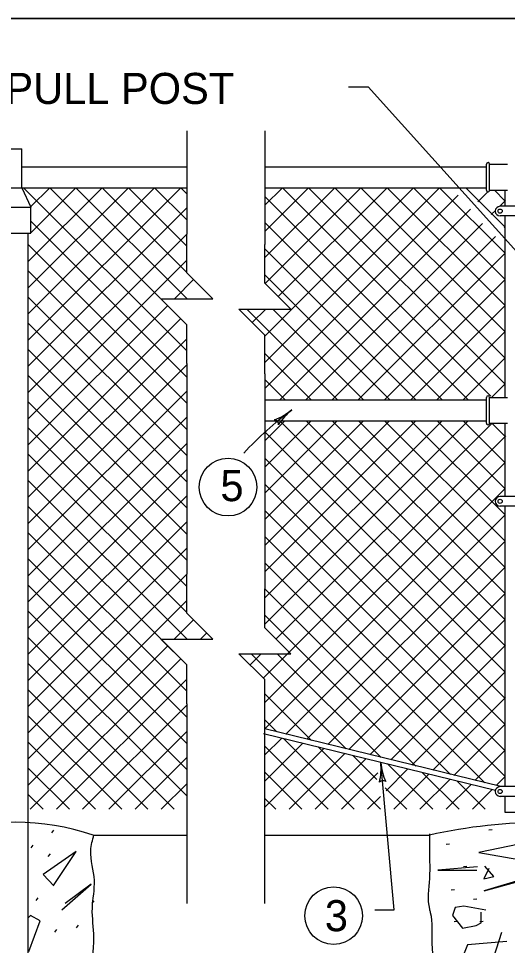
# Model space of a CAD drawing. Extents: x 1007 to 1035.5, y 1000.5 to 1021.5.
# Drawn here: x 1029.26 to 1032.41, y 1015.53 to 1021.5 of the extents above; entities that cross this region are included whole.
import ezdxf

# ---------------------------------------------------------------- set-up
doc = ezdxf.new("R2010")
doc.units = 0
for name, color, linetype in [('Level 1', 7, 'Continuous'), ('Level 10', 7, 'Continuous'), ('Level 11', 7, 'Continuous')]:
    doc.layers.add(name, color=color, linetype=linetype)

msp = doc.modelspace()

# ---------------------------------------------------------------- linework, layer by layer
at = {"layer": 'Level 1'}
for p, q in [((1031.3859, 1021.0603), (1031.5109, 1021.0603)), ((1031.5109, 1021.0603), (1032.6337, 1019.8125)), ((1030.3458, 1020.7777), (1030.3458, 1020.1131)), ((1030.8471, 1020.7777), (1030.8471, 1020.0463)), ((1029.2011, 1020.6609), (1029.2844, 1020.6609)), ((1029.2844, 1020.4109), (1029.2844, 1020.6609)), ((1032.272, 1020.3953), (1032.272, 1020.5621)), ((1032.2928, 1020.3953), (1032.2928, 1020.5621)), ((1032.2928, 1020.562), (1032.4073, 1020.562)), ((1029.2844, 1020.5463), (1030.3458, 1020.5463)), ((1030.8471, 1020.5463), (1032.272, 1020.5463)), ((1009.6235, 1020.4109), (1030.3458, 1020.4109)), ((1029.2844, 1020.4109), (1029.3417, 1020.2859)), ((1029.2961, 1020.4109), (1030.3458, 1019.3613)), ((1029.3261, 1019.9356), (1029.8014, 1020.4109)), ((1029.3261, 1019.7672), (1029.9698, 1020.4109)), ((1029.3261, 1019.5988), (1030.1383, 1020.4109)), ((1029.3261, 1019.4303), (1030.3068, 1020.4109)), ((1029.341, 1020.119), (1029.6329, 1020.4109)), ((1029.3435, 1020.29), (1029.4645, 1020.4109)), ((1029.4645, 1020.4109), (1030.1773, 1019.6981)), ((1029.633, 1020.4109), (1030.3458, 1019.6982)), ((1029.8014, 1020.4109), (1030.3458, 1019.8666)), ((1029.9699, 1020.4109), (1030.3458, 1020.0351)), ((1030.1383, 1020.4109), (1030.3458, 1020.2035)), ((1030.3068, 1020.4109), (1030.3458, 1020.3719)), ((1030.8471, 1019.4558), (1031.8023, 1020.4109)), ((1030.8471, 1019.2873), (1031.9707, 1020.4109)), ((1030.8471, 1020.4109), (1032.272, 1020.4109)), ((1030.8471, 1020.298), (1030.96, 1020.4109)), ((1030.8471, 1020.1296), (1031.1284, 1020.4109)), ((1030.8471, 1019.9611), (1031.2969, 1020.4109)), ((1030.8471, 1019.7927), (1031.4653, 1020.4109)), ((1030.9336, 1019.7108), (1031.6338, 1020.4109)), ((1030.96, 1020.4109), (1032.3011, 1019.0698)), ((1031.1285, 1020.4109), (1032.3913, 1019.1481)), ((1031.2969, 1020.4109), (1032.3932, 1019.3147)), ((1031.4654, 1020.4109), (1032.3918, 1019.4845)), ((1031.6338, 1020.4109), (1032.3903, 1019.6543)), ((1031.8023, 1020.4109), (1032.3921, 1019.8211)), ((1031.9708, 1020.4109), (1032.3923, 1019.9893)), ((1032.1392, 1020.4109), (1032.3901, 1020.16)), ((1032.2173, 1020.3207), (1032.2816, 1020.3849)), ((1032.2928, 1020.3953), (1032.4073, 1020.3953)), ((1032.3232, 1020.3953), (1032.391, 1020.3275)), ((1032.3917, 1020.2918), (1032.3917, 1020.3953)), ((1030.8471, 1019.1189), (1032.0914, 1020.3633)), ((1030.8471, 1020.3554), (1032.1556, 1019.047)), ((1032.3583, 1020.2932), (1032.3948, 1020.3298)), ((1029.1438, 1020.2859), (1029.3417, 1020.2859)), ((1029.3261, 1019.2618), (1030.3458, 1020.2815)), ((1029.3417, 1020.1193), (1029.3417, 1020.2859)), ((1030.9429, 1019.0463), (1032.1703, 1020.2737)), ((1032.3037, 1020.2386), (1032.3285, 1020.2634)), ((1032.7458, 1020.2918), (1032.3603, 1020.2918)), ((1032.7458, 1020.2293), (1032.3603, 1020.2293)), ((1032.3917, 1019.062), (1032.3917, 1020.2293)), ((1029.3453, 1020.1933), (1030.3458, 1019.1928)), ((1030.8471, 1020.187), (1031.9865, 1019.0476)), ((1031.1114, 1019.0463), (1032.2471, 1020.182)), ((1032.3868, 1020.1533), (1032.3934, 1020.1598)), ((1029.1438, 1020.1193), (1029.3417, 1020.1193)), ((1029.3261, 1016.3253), (1029.3261, 1020.1193)), ((1029.3261, 1019.0934), (1030.3458, 1020.1131)), ((1031.2798, 1019.0463), (1032.3313, 1020.0978)), ((1029.3268, 1020.0433), (1030.3458, 1019.0243)), ((1030.8471, 1020.0185), (1031.8193, 1019.0463)), ((1031.4483, 1019.0463), (1032.3887, 1019.9867)), ((1029.3261, 1018.9249), (1030.3458, 1019.9446)), ((1029.3261, 1019.8756), (1030.3458, 1018.8559)), ((1030.8471, 1019.85), (1031.6508, 1019.0463)), ((1030.2684, 1019.6988), (1030.3893, 1019.8197)), ((1031.6168, 1019.0463), (1032.392, 1019.8216)), ((1029.3261, 1019.7072), (1030.3458, 1018.6875)), ((1029.3261, 1018.7565), (1030.2214, 1019.6518)), ((1030.7306, 1019.6297), (1031.3139, 1019.0463)), ((1030.7664, 1019.5436), (1030.8534, 1019.6306)), ((1030.899, 1019.6297), (1031.4823, 1019.0463)), ((1031.7852, 1019.0463), (1032.3921, 1019.6533)), ((1029.3261, 1018.588), (1030.3068, 1019.5687)), ((1029.3261, 1019.5387), (1030.3458, 1018.519)), ((1031.9537, 1019.0463), (1032.3923, 1019.485)), ((1029.3261, 1018.4196), (1030.3458, 1019.4393)), ((1029.3261, 1019.3703), (1030.3458, 1018.3506)), ((1030.8471, 1019.3447), (1031.1454, 1019.0463)), ((1032.1221, 1019.0463), (1032.3925, 1019.3168)), ((1029.3261, 1018.2512), (1030.3458, 1019.2708)), ((1030.3458, 1019.2797), (1030.3458, 1017.9233)), ((1029.3261, 1019.2018), (1030.3458, 1018.1821)), ((1030.8471, 1019.2129), (1030.8471, 1017.8287)), ((1030.8471, 1019.1763), (1030.977, 1019.0463)), ((1032.308, 1019.0638), (1032.3908, 1019.1467)), ((1029.3261, 1018.0827), (1030.3458, 1019.1023)), ((1029.3261, 1019.0333), (1030.3458, 1018.0137)), ((1030.8471, 1019.0463), (1032.272, 1019.0463)), ((1032.272, 1018.8953), (1032.272, 1019.0621)), ((1032.2928, 1018.8953), (1032.2928, 1019.0621)), ((1032.2928, 1019.062), (1032.4073, 1019.062)), ((1029.3261, 1017.9143), (1030.3458, 1018.9339)), ((1030.8471, 1018.782), (1030.976, 1018.9109)), ((1030.8471, 1018.6136), (1031.1444, 1018.9109)), ((1030.8471, 1018.4451), (1031.3129, 1018.9109)), ((1030.8471, 1018.9109), (1032.272, 1018.9109)), ((1030.8471, 1018.2767), (1031.4813, 1018.9109)), ((1030.8471, 1018.1083), (1031.6498, 1018.9109)), ((1030.8471, 1017.9398), (1031.8183, 1018.9109)), ((1030.8471, 1017.7713), (1031.9867, 1018.9109)), ((1030.8471, 1017.6029), (1032.1543, 1018.9102)), ((1030.9208, 1017.5082), (1032.3049, 1018.8923)), ((1030.944, 1018.9109), (1032.3947, 1017.4603)), ((1031.1124, 1018.9109), (1032.3901, 1017.6333)), ((1031.2808, 1018.9109), (1032.3925, 1017.7993)), ((1031.4493, 1018.9109), (1032.3909, 1017.9693)), ((1031.6178, 1018.9109), (1032.3898, 1018.1388)), ((1031.7862, 1018.9109), (1032.3918, 1018.3053)), ((1031.9547, 1018.9109), (1032.3897, 1018.4759)), ((1032.1232, 1018.9109), (1032.3911, 1018.643)), ((1032.2928, 1018.8953), (1032.4073, 1018.8953)), ((1032.3063, 1018.8963), (1032.3895, 1018.813)), ((1032.3917, 1018.4242), (1032.3917, 1018.8953)), ((1029.3261, 1018.8649), (1030.3458, 1017.8453)), ((1030.8471, 1018.8393), (1032.3933, 1017.2932)), ((1030.8368, 1017.2556), (1032.3962, 1018.815)), ((1029.3261, 1017.7458), (1030.3458, 1018.7655)), ((1029.3261, 1018.6964), (1030.3458, 1017.6768)), ((1030.8471, 1018.6709), (1032.3888, 1017.1292)), ((1029.3261, 1017.5773), (1030.3458, 1018.597)), ((1030.8471, 1017.0975), (1032.3926, 1018.643)), ((1029.3261, 1018.528), (1030.3458, 1017.5083)), ((1030.8471, 1018.5025), (1032.3915, 1016.9582)), ((1030.8471, 1016.9291), (1032.391, 1018.473)), ((1029.3261, 1017.4089), (1030.3458, 1018.4286)), ((1032.7458, 1018.4242), (1032.3603, 1018.4242)), ((1029.3261, 1018.3596), (1030.3458, 1017.3399)), ((1032.7458, 1018.3618), (1032.359, 1018.3618)), ((1032.3917, 1016.5567), (1032.3917, 1018.3618)), ((1030.8471, 1018.3341), (1032.3931, 1016.7882)), ((1030.9818, 1016.8954), (1032.3923, 1018.3059)), ((1029.3261, 1017.2404), (1030.3458, 1018.2601)), ((1029.3261, 1018.1911), (1030.3458, 1017.1714)), ((1030.8471, 1018.1656), (1032.3917, 1016.6211)), ((1031.117, 1016.8621), (1032.3923, 1018.1373)), ((1029.3261, 1017.072), (1030.3458, 1018.0917)), ((1029.3261, 1018.0227), (1030.3458, 1017.003)), ((1030.8471, 1017.9972), (1032.252, 1016.5923)), ((1031.2522, 1016.8288), (1032.3917, 1017.9683)), ((1029.3261, 1016.9036), (1030.3458, 1017.9233)), ((1029.3261, 1017.8542), (1030.3458, 1016.8345)), ((1030.8471, 1017.8287), (1032.0415, 1016.6343)), ((1029.3261, 1016.7351), (1030.3458, 1017.7548)), ((1031.3873, 1016.7955), (1032.39, 1017.7983)), ((1029.3261, 1017.6858), (1030.3458, 1016.6661)), ((1030.8471, 1017.6603), (1031.8178, 1016.6894)), ((1030.2674, 1017.508), (1030.3893, 1017.6298)), ((1031.5224, 1016.7622), (1032.3915, 1017.6313)), ((1029.3261, 1017.5173), (1030.3458, 1016.4977)), ((1030.4345, 1017.5067), (1030.4734, 1017.5456)), ((1029.3261, 1016.5667), (1030.2204, 1017.461)), ((1031.6576, 1016.7289), (1032.3934, 1017.4648)), ((1030.7525, 1017.3398), (1030.8242, 1017.4115)), ((1030.7584, 1017.412), (1031.3708, 1016.7996)), ((1030.9269, 1017.412), (1031.5944, 1016.7444)), ((1029.3261, 1017.3488), (1030.2641, 1016.4109)), ((1029.3388, 1016.4109), (1030.3102, 1017.3823)), ((1031.7928, 1016.6956), (1032.3923, 1017.2952)), ((1029.5072, 1016.4109), (1030.3458, 1017.2494)), ((1029.3261, 1017.1804), (1030.0956, 1016.4109)), ((1030.8471, 1017.1549), (1031.1473, 1016.8547)), ((1031.9278, 1016.6623), (1032.3957, 1017.1301)), ((1029.6757, 1016.4109), (1030.3458, 1017.081)), ((1030.3458, 1017.0898), (1030.3458, 1015.8054)), ((1029.3261, 1017.012), (1029.9272, 1016.4109)), ((1030.8471, 1015.8054), (1030.8471, 1016.9953)), ((1030.8471, 1016.9865), (1030.9238, 1016.9098)), ((1032.364, 1016.5567), (1030.8471, 1016.9287)), ((1032.063, 1016.629), (1032.3906, 1016.9566)), ((1029.8441, 1016.4109), (1030.3458, 1016.9125)), ((1032.33, 1016.5328), (1030.839, 1016.8961)), ((1030.8471, 1016.7607), (1030.9558, 1016.8693)), ((1030.9669, 1016.8666), (1031.4227, 1016.4109)), ((1029.3261, 1016.8435), (1029.7588, 1016.4109)), ((1030.8471, 1016.5922), (1031.0911, 1016.8362)), ((1030.8471, 1016.818), (1031.2543, 1016.4109)), ((1030.8471, 1016.4238), (1031.2263, 1016.803)), ((1031.19, 1016.8119), (1031.5911, 1016.4109)), ((1030.0126, 1016.4109), (1030.3458, 1016.7441)), ((1031.0027, 1016.4109), (1031.3616, 1016.7698)), ((1031.4132, 1016.7572), (1031.5677, 1016.6028)), ((1032.1982, 1016.5957), (1032.393, 1016.7905)), ((1031.1712, 1016.4109), (1031.4969, 1016.7367)), ((1031.6798, 1015.763), (1031.5932, 1016.7117)), ((1031.6363, 1016.7025), (1031.928, 1016.4109)), ((1029.3261, 1016.6751), (1029.5903, 1016.4109)), ((1030.8471, 1016.6496), (1031.0858, 1016.4109)), ((1031.3396, 1016.4109), (1031.5746, 1016.6459)), ((1031.6273, 1016.5302), (1031.7675, 1016.6703)), ((1031.6765, 1016.4109), (1031.9028, 1016.6373)), ((1031.8594, 1016.6478), (1032.0964, 1016.4109)), ((1032.3361, 1016.5652), (1032.3904, 1016.6195)), ((1030.181, 1016.4109), (1030.3458, 1016.5757)), ((1031.8449, 1016.4109), (1032.0381, 1016.6041)), ((1032.0139, 1016.4114), (1032.1734, 1016.5709)), ((1032.0826, 1016.5932), (1032.2649, 1016.4109)), ((1032.2629, 1016.5814), (1032.2451, 1016.5993)), ((1029.3261, 1016.5066), (1029.4218, 1016.4109)), ((1031.6216, 1016.5488), (1031.7596, 1016.4109)), ((1032.1818, 1016.4109), (1032.3067, 1016.5358)), ((1032.7458, 1016.5567), (1032.3603, 1016.5567)), ((1030.8471, 1016.4811), (1030.9173, 1016.4109)), ((1031.5081, 1016.4109), (1031.5904, 1016.4933)), ((1032.7458, 1016.4943), (1032.3603, 1016.4943)), ((1032.3917, 1016.3901), (1032.3917, 1016.4943)), ((1032.4543, 1016.3901), (1032.3917, 1016.3901)), ((1029.3261, 1013.5776), (1029.3261, 1016.3253)), ((1029.7428, 1016.2443), (1030.3458, 1016.2443)), ((1030.8471, 1016.2443), (1031.9074, 1016.2443)), ((1031.5548, 1015.763), (1031.6798, 1015.763))]:
    msp.add_line(p, q, dxfattribs=at)
for points in [[(1030.3458, 1019.2797), (1030.3458, 1019.5297), (1030.1791, 1019.6964), (1030.5124, 1019.6964), (1030.3458, 1019.8631), (1030.3458, 1020.1131)], [(1030.8471, 1019.2129), (1030.8471, 1019.4629), (1030.6804, 1019.6297), (1031.0138, 1019.6297), (1030.8471, 1019.7963), (1030.8471, 1020.0463)], [(1030.3458, 1017.0898), (1030.3458, 1017.3398), (1030.1791, 1017.5066), (1030.5124, 1017.5066), (1030.3458, 1017.6733), (1030.3458, 1017.9233)], [(1030.8471, 1016.9953), (1030.8471, 1017.2453), (1030.6804, 1017.412), (1031.0138, 1017.412), (1030.8471, 1017.5787), (1030.8471, 1017.8287)], [(1029.4779, 1016.2594), (1029.4913, 1016.2763)], [(1032.3093, 1016.2785), (1032.288, 1016.2758)], [(1029.3438, 1016.1623), (1029.3569, 1016.1791)], [(1032.0345, 1016.1869), (1032.0132, 1016.1843)], [(1032.483, 1016.1862), (1032.2243, 1016.1328), (1032.4803, 1016.0875), (1032.483, 1016.1888)], [(1029.4889, 1015.9196), (1029.6342, 1016.1403), (1029.4211, 1015.9913), (1029.4908, 1015.9177)], [(1029.4548, 1016.1067), (1029.468, 1016.1236)], [(1032.2138, 1016.0403), (1031.9605, 1016.019), (1032.2112, 1016.019)], [(1032.1458, 1016.0429), (1032.1244, 1016.0403)], [(1032.2881, 1016.0296), (1032.2561, 1015.9629), (1032.3201, 1015.9789), (1032.2614, 1016.0456)], [(1029.5416, 1015.7642), (1029.7301, 1015.9301), (1029.5623, 1015.8038)], [(1032.5075, 1015.9607), (1032.2568, 1015.886), (1032.5075, 1015.9553)], [(1032.0673, 1015.8923), (1032.0458, 1015.8897)], [(1029.3762, 1015.8243), (1029.3894, 1015.8413)], [(1029.7372, 1015.8058), (1029.7503, 1015.8228)], [(1032.2681, 1015.7613), (1032.1268, 1015.788), (1032.0708, 1015.78), (1032.0548, 1015.7266), (1032.1188, 1015.6466), (1032.2068, 1015.6626), (1032.2388, 1015.6813), (1032.2388, 1015.7479)], [(1032.2112, 1015.8335), (1032.1898, 1015.8308)], [(1029.3303, 1015.4963), (1029.402, 1015.6925), (1029.3398, 1015.7283), (1029.3261, 1015.7122)], [(1029.6353, 1015.6485), (1029.6486, 1015.6654)], [(1032.0868, 1015.6895), (1032.0655, 1015.6868)], [(1032.2505, 1015.6895), (1032.2291, 1015.6868)], [(1029.4965, 1015.6207), (1029.5096, 1015.6377)], [(1032.4034, 1015.5606), (1032.1501, 1015.5393), (1032.0488, 1015.2885), (1032.3021, 1015.4059), (1032.3714, 1015.6193)]]:
    msp.add_lwpolyline(points, dxfattribs=at)
for centre, radius in [((1032.3603, 1020.2605), 0.0135), ((1030.6105, 1018.4845), 0.1857), ((1032.3603, 1018.3929), 0.0135), ((1032.3603, 1016.5254), 0.0135), ((1031.2897, 1015.7263), 0.1857)]:
    msp.add_circle(centre, radius, dxfattribs=at)
for centre, radius, start, end in [((1032.2824, 1020.5621), 0.0104, 0.30639, 179.69361), ((1032.2824, 1020.3953), 0.0104, 179.69361, 0.30639), ((1032.3603, 1020.2605), 0.0312, 90, 270), ((1032.2824, 1019.0621), 0.0104, 0.30639, 179.69361), ((1032.3983, 1017.138), 2.3011, 126.79096, 137.13556), ((1030.7744, 1019.2848), 0.3909, 290.29763, 308.94436), ((1031.2659, 1018.6767), 0.3909, 128.95047, 147.61926), ((1031.2659, 1018.6767), 0.3909, 128.93825, 128.95048), ((1030.9045, 1018.8873), 0.0313, 357.72507, 79.84177), ((1032.2824, 1018.8953), 0.0104, 179.69361, 0.30639), ((1032.3603, 1018.3929), 0.0312, 90, 270), ((1031.2038, 1016.6761), 0.3909, 346.56201, 5.20874), ((1031.9825, 1016.7472), 0.3909, 185.21485, 203.88363), ((1031.9825, 1016.7472), 0.3909, 185.20263, 185.21485), ((1031.6066, 1016.5636), 0.0313, 53.98945, 136.10614), ((1032.3603, 1016.5254), 0.0312, 90, 270), ((1029.2428, 1014.7859), 1.5417, 71.07536, 108.92464), ((1032.6556, 1012.9109), 3.4167, 77.31962, 102.68038)]:
    msp.add_arc(centre, radius, start, end, dxfattribs=at)
for points in [[(1028.7428, 1016.2443), (1028.7415, 1016.1032), (1028.7448, 1015.9338), (1028.7415, 1015.7178), (1028.7315, 1015.5184), (1028.7216, 1015.2793), (1028.7315, 1015.06), (1028.7348, 1014.8308), (1028.7348, 1014.5982), (1028.7415, 1014.3324), (1028.7249, 1014.0799), (1028.7348, 1013.854), (1028.7216, 1013.5749), (1028.7315, 1013.3823), (1028.8113, 1013.2427), (1028.8445, 1013.246), (1029.0405, 1013.2659), (1029.2631, 1013.246), (1029.4292, 1013.246), (1029.6019, 1013.246), (1029.7415, 1013.2659), (1029.7382, 1013.4254), (1029.7514, 1013.6048), (1029.7315, 1013.7942), (1029.7415, 1014.0002), (1029.7482, 1014.1895), (1029.7415, 1014.4188), (1029.7315, 1014.6214), (1029.7581, 1014.8407), (1029.7282, 1015.1065), (1029.7216, 1015.1264), (1029.7183, 1015.3357), (1029.7482, 1015.5849), (1029.7382, 1015.7743), (1029.7514, 1015.9537), (1029.7282, 1016.1463), (1029.7482, 1016.246)], [(1033.3986, 1016.242), (1033.3986, 1016.2081), (1033.3986, 1016.0217), (1033.4043, 1015.7676), (1033.4154, 1015.4794), (1033.4154, 1015.1519), (1033.4211, 1014.9033), (1033.4211, 1014.6493), (1033.4324, 1014.3724), (1033.4324, 1014.1409), (1033.455, 1013.8528), (1033.4154, 1013.5591), (1033.4154, 1013.3276), (1033.3533, 1013.2089), (1033.0823, 1013.2373), (1033.0653, 1013.2373), (1032.7377, 1013.2259), (1032.4553, 1013.2373), (1032.1164, 1013.2428), (1031.9639, 1013.2373), (1031.8904, 1013.4913), (1031.9074, 1013.7624), (1031.8904, 1014.0053), (1031.9074, 1014.2594), (1031.9131, 1014.5419), (1031.93, 1014.7848), (1031.8904, 1015.0559), (1031.93, 1015.2874), (1031.9243, 1015.5473), (1031.9131, 1015.745), (1031.9074, 1015.7676), (1031.9074, 1015.9653), (1031.9074, 1016.1856), (1031.9074, 1016.242), (1031.9074, 1016.2533)]]:
    msp.add_spline(points, degree=3, dxfattribs=at)
at = {"layer": 'Level 10'}
msp.add_line((1007, 1021.5), (1035.5, 1021.5), dxfattribs=at)
at = {"layer": 'Level 11'}
msp.add_lwpolyline([(1007, 1000.5), (1035.5, 1000.5), (1035.5, 1021.5), (1007, 1021.5)], close=True, dxfattribs=at)

# ---------------------------------------------------------------- texts
at = {"layer": 'Level 1'}
for s, p in [('CORNER OR INTERMEDIATE PULL POST', (1025.4049, 1020.9503)), ('5', (1030.5616, 1018.394)), ('3', (1031.233, 1015.6263))]:
    msp.add_text(s, height=0.2, dxfattribs=at).set_placement(p)

doc.saveas('drawing.dxf')
